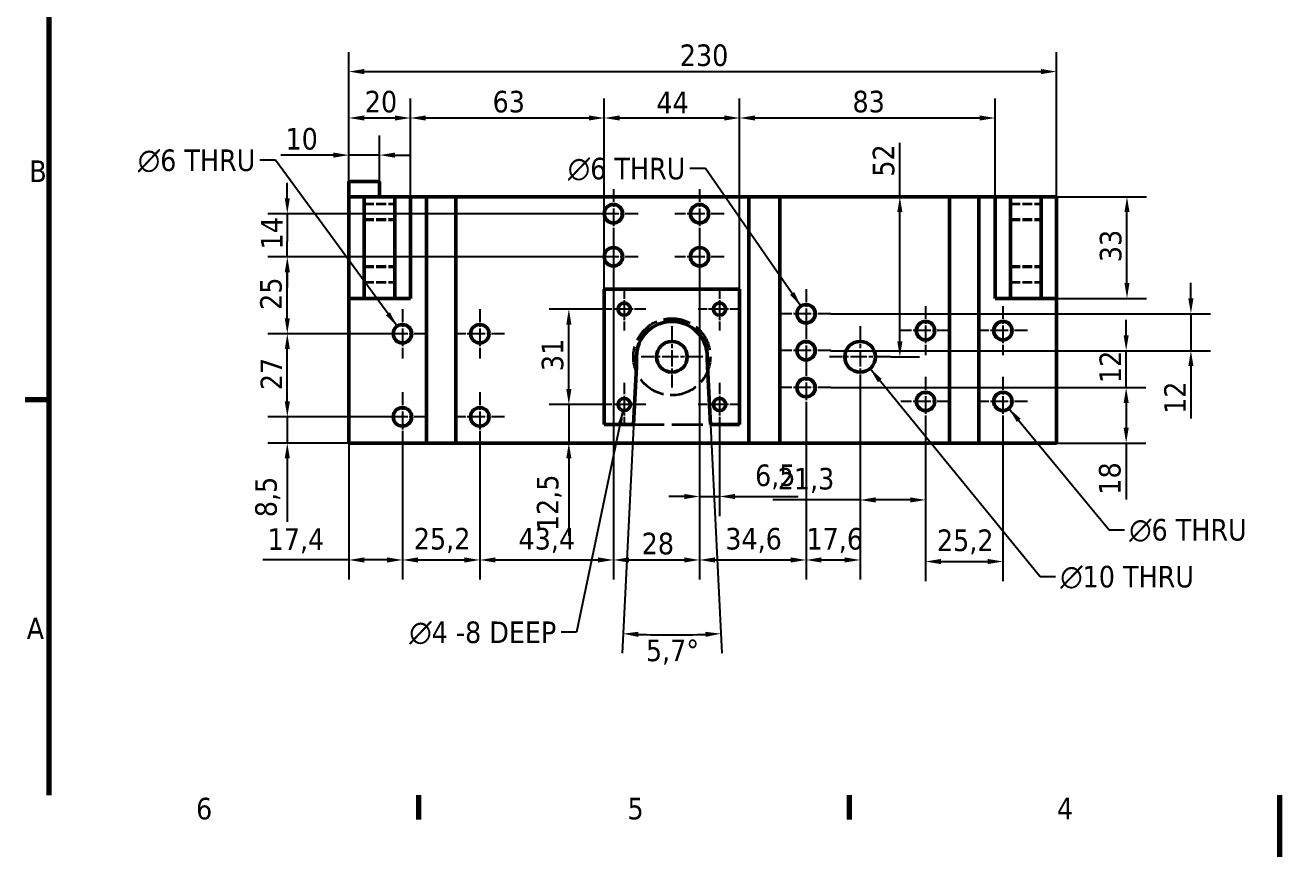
# Model space of a CAD drawing. Header units: millimetres. Extents: x 0 to 840, y 0 to 594.
# Drawn here: x 12.2 to 420, y 0 to 270.2 of the extents above; entities that cross this region are included whole.
import ezdxf

# ---------------------------------------------------------------- set-up
doc = ezdxf.new("R2010")
doc.units = ezdxf.units.MM
doc.header["$LTSCALE"] = 2
doc.linetypes.add('CHAIN', pattern=[0.3543, 0.2362, -0.0295, 0.0591, -0.0295])
doc.linetypes.add('DASHED', pattern=[0.2068, 0.1655, -0.0413])
for name, color, linetype, lineweight in [('Border (ISO)', 7, 'Continuous', 70), ('Center Mark (ISO)', 7, 'Continuous', 25), ('Dimension (ISO)', 7, 'Continuous', 25), ('Hidden (ISO)', 7, 'DASHED', 35), ('Symbol (ISO)', 7, 'Continuous', 25), ('Visible (ISO)', 7, 'Continuous', 50)]:
    doc.layers.add(name, color=color, linetype=linetype, lineweight=lineweight)
doc.styles.add('Note Text (ISO)', font='tahoma.ttf')
doc.dimstyles.new('Default - Method 1b (ISO)', dxfattribs={"dimscale": 2, "dimtxt": 3.5, "dimasz": 2.5, "dimexe": 3.175, "dimexo": 0, "dimgap": 0.762, "dimtad": 1, "dimtoh": 1, "dimrnd": 1e-08, "dimtxsty": 'Note Text (ISO)', "dimcen": 0.09, "dimdle": 10, "dimclrd": 256, "dimclre": 256, "dimclrt": 256, "dimazin": 2, "dimtfac": 1, "dimtmove": 0, "dimatfit": 3, "dimfxl": 0, "dimtolj": 1, "dimlwd": -1, "dimlwe": -1, "dimarcsym": 0})
doc.dimstyles.new('Default - Method 1b (ISO)$7', dxfattribs={"dimscale": 2, "dimtxt": 3.5, "dimasz": 2.5, "dimexe": 3.175, "dimexo": 0, "dimgap": 0.762, "dimtad": 1, "dimtoh": 1, "dimrnd": 1e-08, "dimtxsty": 'Note Text (ISO)', "dimcen": 0.09, "dimdle": 10, "dimclrd": 256, "dimclre": 256, "dimclrt": 256, "dimazin": 2, "dimtfac": 1, "dimtmove": 0, "dimatfit": 3, "dimfxl": 0, "dimtolj": 1, "dimlwd": -1, "dimlwe": -1, "dimarcsym": 0})

# ---------------------------------------------------------------- blocks, each defined once
blk = doc.blocks.new('Borders Default Border')
at = {"layer": 'Border (ISO)'}
for p, q in [((10, 74.25), (6.1, 74.25)), ((70, 10), (70, 6.1)), ((140, 10), (140, 6.1))]:
    blk.add_line(p, q, dxfattribs=at)
at = {"layer": 'Border (ISO)', "flags": 128}
for points in [[(10, 10), (10, 287)], [(210, 0), (210, 10)]]:
    blk.add_lwpolyline(points, dxfattribs=at)
at = {"layer": 'Border (ISO)', "char_height": 3.5, "attachment_point": 7, "style": 'Note Text (ISO)'}
for s, insert in [('B', (6.78, 109.63)), ('A', (6.36, 35.38)), ('6', (33.88, 6.03)), ('5', (103.98, 6.03)), ('4', (173.78, 6.1))]:
    blk.add_mtext(s, dxfattribs=dict(at, insert=insert))
blk = doc.blocks.new('*D6')
at = {"layer": 'Defpoints', "color": 0}
for p in [(137.41, 240.05), (117.41, 214.46), (137.41, 214.46)]:
    blk.add_point(p, dxfattribs=at)
at = {"layer": 'Dimension (ISO)'}
for p, q in [((117.41, 214.46), (117.41, 246.4)), ((137.41, 214.46), (137.41, 246.4)), ((122.41, 240.05), (132.41, 240.05))]:
    blk.add_line(p, q, dxfattribs=at)
for points in [[(122.41, 240.88), (122.41, 239.22), (117.41, 240.05)], [(132.41, 240.88), (132.41, 239.22), (137.41, 240.05)]]:
    blk.add_solid(points, dxfattribs=at)
at = {"layer": 'Dimension (ISO)', "insert": (122.61, 248.87), "char_height": 7, "attachment_point": 1, "style": 'Note Text (ISO)'}
blk.add_mtext('\\A1;20', dxfattribs=at)
blk = doc.blocks.new('*D7')
at = {"layer": 'Defpoints', "color": 0}
for p in [(127.41, 227.99), (117.41, 219.46), (127.41, 219.46)]:
    blk.add_point(p, dxfattribs=at)
at = {"layer": 'Dimension (ISO)'}
for p, q in [((117.41, 219.46), (117.41, 234.34)), ((127.41, 219.46), (127.41, 234.34)), ((112.41, 227.99), (95.3, 227.99)), ((127.41, 227.99), (117.41, 227.99)), ((132.41, 227.99), (137.41, 227.99))]:
    blk.add_line(p, q, dxfattribs=at)
for points in [[(112.41, 228.83), (112.41, 227.16), (117.41, 227.99)], [(132.41, 228.83), (132.41, 227.16), (127.41, 227.99)]]:
    blk.add_solid(points, dxfattribs=at)
at = {"layer": 'Dimension (ISO)', "insert": (96.83, 236.8), "char_height": 7, "attachment_point": 1, "style": 'Note Text (ISO)'}
blk.add_mtext('\\A1;10', dxfattribs=at)
blk = doc.blocks.new('*D8')
at = {"layer": 'Defpoints', "color": 0}
for p in [(200.41, 240.05), (137.41, 214.46), (200.41, 184.46)]:
    blk.add_point(p, dxfattribs=at)
at = {"layer": 'Dimension (ISO)'}
for p, q in [((137.41, 214.46), (137.41, 246.4)), ((200.41, 184.46), (200.41, 246.4)), ((142.41, 240.05), (195.41, 240.05))]:
    blk.add_line(p, q, dxfattribs=at)
for points in [[(142.41, 240.88), (142.41, 239.22), (137.41, 240.05)], [(195.41, 240.88), (195.41, 239.22), (200.41, 240.05)]]:
    blk.add_solid(points, dxfattribs=at)
at = {"layer": 'Dimension (ISO)', "insert": (164.13, 248.87), "char_height": 7, "attachment_point": 1, "style": 'Note Text (ISO)'}
blk.add_mtext('\\A1;63', dxfattribs=at)
blk = doc.blocks.new('*D9')
at = {"layer": 'Defpoints', "color": 0}
for p in [(244.41, 240.05), (200.41, 184.46), (244.41, 184.46)]:
    blk.add_point(p, dxfattribs=at)
at = {"layer": 'Dimension (ISO)'}
for p, q in [((200.41, 184.46), (200.41, 246.4)), ((244.41, 184.46), (244.41, 246.4)), ((205.41, 240.05), (239.41, 240.05))]:
    blk.add_line(p, q, dxfattribs=at)
for points in [[(205.41, 240.88), (205.41, 239.22), (200.41, 240.05)], [(239.41, 240.88), (239.41, 239.22), (244.41, 240.05)]]:
    blk.add_solid(points, dxfattribs=at)
at = {"layer": 'Dimension (ISO)', "insert": (217.37, 248.57), "char_height": 7, "attachment_point": 1, "style": 'Note Text (ISO)'}
blk.add_mtext('\\A1;44', dxfattribs=at)
blk = doc.blocks.new('*D10')
at = {"layer": 'Defpoints', "color": 0}
for p in [(327.41, 240.05), (327.41, 214.46), (244.41, 184.46)]:
    blk.add_point(p, dxfattribs=at)
at = {"layer": 'Dimension (ISO)'}
for p, q in [((244.41, 184.46), (244.41, 246.4)), ((327.41, 214.46), (327.41, 246.4)), ((249.41, 240.05), (322.41, 240.05))]:
    blk.add_line(p, q, dxfattribs=at)
for points in [[(249.41, 240.88), (249.41, 239.22), (244.41, 240.05)], [(322.41, 240.88), (322.41, 239.22), (327.41, 240.05)]]:
    blk.add_solid(points, dxfattribs=at)
at = {"layer": 'Dimension (ISO)', "insert": (281.1, 248.89), "char_height": 7, "attachment_point": 1, "style": 'Note Text (ISO)'}
blk.add_mtext('\\A1;83', dxfattribs=at)
blk = doc.blocks.new('*D11')
at = {"layer": 'Defpoints', "color": 0}
for p in [(347.41, 255.13), (117.41, 181.46), (347.41, 181.46)]:
    blk.add_point(p, dxfattribs=at)
at = {"layer": 'Dimension (ISO)'}
for p, q in [((117.41, 181.46), (117.41, 261.48)), ((347.41, 181.46), (347.41, 261.48)), ((122.41, 255.13), (342.41, 255.13))]:
    blk.add_line(p, q, dxfattribs=at)
for points in [[(122.41, 255.96), (122.41, 254.29), (117.41, 255.13)], [(342.41, 255.96), (342.41, 254.29), (347.41, 255.13)]]:
    blk.add_solid(points, dxfattribs=at)
at = {"layer": 'Dimension (ISO)', "insert": (224.98, 263.94), "char_height": 7, "attachment_point": 1, "style": 'Note Text (ISO)'}
blk.add_mtext('\\A1;230', dxfattribs=at)
blk = doc.blocks.new('*D12')
at = {"layer": 'Defpoints', "color": 0}
for p in [(222.41, 390.46), (210.85, 159.21), (234.91, 140.46), (217.11, 72.15)]:
    blk.add_point(p, dxfattribs=at)
at = {"layer": 'Dimension (ISO)'}
for p, q in [((210.85, 159.21), (206.2, 66.17)), ((234.91, 140.46), (238.63, 66.17))]:
    blk.add_line(p, q, dxfattribs=at)
blk.add_arc((222.41, 390.46), 318.35, 268.0375, 271.9625, dxfattribs=at)
for points in [[(211.47, 71.46), (211.54, 73.13), (206.51, 72.51)], [(233.28, 73.13), (233.35, 71.46), (238.31, 72.51)]]:
    blk.add_solid(points, dxfattribs=at)
at = {"layer": 'Dimension (ISO)', "insert": (213.96, 70.59), "char_height": 7, "attachment_point": 1, "style": 'Note Text (ISO)'}
blk.add_mtext('\\A1;5,7°', dxfattribs=at)
blk = doc.blocks.new('*D14')
at = {"layer": 'Defpoints', "color": 0}
for p in [(134.84, 134.96), (117.41, 134.46), (134.84, 96.46)]:
    blk.add_point(p, dxfattribs=at)
at = {"layer": 'Dimension (ISO)'}
for p, q in [((134.84, 134.96), (134.84, 90.11)), ((117.41, 134.46), (117.41, 90.11)), ((117.41, 96.46), (89.51, 96.46)), ((129.84, 96.46), (122.41, 96.46))]:
    blk.add_line(p, q, dxfattribs=at)
for points in [[(122.41, 97.3), (122.41, 95.63), (117.41, 96.46)], [(129.84, 97.3), (129.84, 95.63), (134.84, 96.46)]]:
    blk.add_solid(points, dxfattribs=at)
at = {"layer": 'Dimension (ISO)', "insert": (91.03, 106.75), "char_height": 7, "attachment_point": 1, "style": 'Note Text (ISO)'}
blk.add_mtext('\\A1;17,4', dxfattribs=at)
blk = doc.blocks.new('*D15')
at = {"layer": 'Defpoints', "color": 0}
for p in [(134.84, 134.96), (159.99, 134.96), (159.99, 96.46)]:
    blk.add_point(p, dxfattribs=at)
at = {"layer": 'Dimension (ISO)'}
for p, q in [((134.84, 134.96), (134.84, 90.11)), ((159.99, 134.96), (159.99, 90.11)), ((139.84, 96.46), (154.99, 96.46))]:
    blk.add_line(p, q, dxfattribs=at)
for points in [[(139.84, 97.3), (139.84, 95.63), (134.84, 96.46)], [(154.99, 97.3), (154.99, 95.63), (159.99, 96.46)]]:
    blk.add_solid(points, dxfattribs=at)
at = {"layer": 'Dimension (ISO)', "insert": (138.54, 106.87), "char_height": 7, "attachment_point": 1, "style": 'Note Text (ISO)'}
blk.add_mtext('\\A1;25,2', dxfattribs=at)
blk = doc.blocks.new('*D16')
at = {"layer": 'Defpoints', "color": 0}
for p in [(203.41, 200.96), (159.99, 134.96), (203.41, 96.46)]:
    blk.add_point(p, dxfattribs=at)
at = {"layer": 'Dimension (ISO)'}
for p, q in [((203.41, 200.96), (203.41, 90.11)), ((159.99, 134.96), (159.99, 90.11)), ((164.99, 96.46), (198.41, 96.46))]:
    blk.add_line(p, q, dxfattribs=at)
for points in [[(164.99, 97.3), (164.99, 95.63), (159.99, 96.46)], [(198.41, 97.3), (198.41, 95.63), (203.41, 96.46)]]:
    blk.add_solid(points, dxfattribs=at)
at = {"layer": 'Dimension (ISO)', "insert": (172.57, 106.87), "char_height": 7, "attachment_point": 1, "style": 'Note Text (ISO)'}
blk.add_mtext('\\A1;43,4', dxfattribs=at)
blk = doc.blocks.new('*D17')
at = {"layer": 'Defpoints', "color": 0}
for p in [(203.41, 200.96), (231.41, 200.96), (231.41, 96.46)]:
    blk.add_point(p, dxfattribs=at)
at = {"layer": 'Dimension (ISO)'}
for p, q in [((203.41, 200.96), (203.41, 90.11)), ((231.41, 200.96), (231.41, 90.11)), ((208.41, 96.46), (226.41, 96.46))]:
    blk.add_line(p, q, dxfattribs=at)
for points in [[(208.41, 97.3), (208.41, 95.63), (203.41, 96.46)], [(226.41, 97.3), (226.41, 95.63), (231.41, 96.46)]]:
    blk.add_solid(points, dxfattribs=at)
at = {"layer": 'Dimension (ISO)', "insert": (212.58, 105.31), "char_height": 7, "attachment_point": 1, "style": 'Note Text (ISO)'}
blk.add_mtext('\\A1;28', dxfattribs=at)
blk = doc.blocks.new('*D18')
at = {"layer": 'Defpoints', "color": 0}
for p in [(231.41, 186.96), (237.91, 139.96), (237.91, 117.09)]:
    blk.add_point(p, dxfattribs=at)
at = {"layer": 'Dimension (ISO)'}
for p, q in [((231.41, 186.96), (231.41, 110.74)), ((237.91, 139.96), (237.91, 110.74)), ((226.41, 117.09), (221.41, 117.09)), ((231.41, 117.09), (237.91, 117.09)), ((242.91, 117.09), (263.48, 117.09))]:
    blk.add_line(p, q, dxfattribs=at)
for points in [[(226.41, 117.92), (226.41, 116.25), (231.41, 117.09)], [(242.91, 117.92), (242.91, 116.25), (237.91, 117.09)]]:
    blk.add_solid(points, dxfattribs=at)
at = {"layer": 'Dimension (ISO)', "insert": (249.43, 127.48), "char_height": 7, "attachment_point": 1, "style": 'Note Text (ISO)'}
blk.add_mtext('\\A1;6,5', dxfattribs=at)
blk = doc.blocks.new('*D19')
at = {"layer": 'Defpoints', "color": 0}
for p in [(231.41, 186.96), (266, 144.46), (266, 96.46)]:
    blk.add_point(p, dxfattribs=at)
at = {"layer": 'Dimension (ISO)'}
for p, q in [((231.41, 186.96), (231.41, 90.11)), ((266, 144.46), (266, 90.11)), ((236.41, 96.46), (261, 96.46))]:
    blk.add_line(p, q, dxfattribs=at)
for points in [[(236.41, 97.3), (236.41, 95.63), (231.41, 96.46)], [(261, 97.3), (261, 95.63), (266, 96.46)]]:
    blk.add_solid(points, dxfattribs=at)
at = {"layer": 'Dimension (ISO)', "insert": (239.75, 106.87), "char_height": 7, "attachment_point": 1, "style": 'Note Text (ISO)'}
blk.add_mtext('\\A1;34,6', dxfattribs=at)
blk = doc.blocks.new('*D20')
at = {"layer": 'Defpoints', "color": 0}
for p in [(283.58, 152.46), (266, 144.46), (283.58, 96.46)]:
    blk.add_point(p, dxfattribs=at)
at = {"layer": 'Dimension (ISO)'}
for p, q in [((283.58, 152.46), (283.58, 90.11)), ((266, 144.46), (266, 90.11)), ((271, 96.46), (278.58, 96.46))]:
    blk.add_line(p, q, dxfattribs=at)
for points in [[(271, 97.3), (271, 95.63), (266, 96.46)], [(278.58, 97.3), (278.58, 95.63), (283.58, 96.46)]]:
    blk.add_solid(points, dxfattribs=at)
at = {"layer": 'Dimension (ISO)', "insert": (266.14, 106.86), "char_height": 7, "attachment_point": 1, "style": 'Note Text (ISO)'}
blk.add_mtext('\\A1;17,6', dxfattribs=at)
blk = doc.blocks.new('*D21')
at = {"layer": 'Defpoints', "color": 0}
for p in [(283.58, 152.46), (304.84, 139.96), (304.84, 115.96)]:
    blk.add_point(p, dxfattribs=at)
at = {"layer": 'Dimension (ISO)'}
for p, q in [((283.58, 152.46), (283.58, 109.61)), ((304.84, 139.96), (304.84, 109.61)), ((283.58, 115.96), (255.26, 115.96)), ((299.84, 115.96), (288.58, 115.96))]:
    blk.add_line(p, q, dxfattribs=at)
for points in [[(288.58, 116.8), (288.58, 115.13), (283.58, 115.96)], [(299.84, 116.8), (299.84, 115.13), (304.84, 115.96)]]:
    blk.add_solid(points, dxfattribs=at)
at = {"layer": 'Dimension (ISO)', "insert": (256.79, 126.37), "char_height": 7, "attachment_point": 1, "style": 'Note Text (ISO)'}
blk.add_mtext('\\A1;21,3', dxfattribs=at)
blk = doc.blocks.new('*D22')
at = {"layer": 'Defpoints', "color": 0}
for p in [(304.84, 139.96), (329.99, 139.96), (329.99, 95.96)]:
    blk.add_point(p, dxfattribs=at)
at = {"layer": 'Dimension (ISO)'}
for p, q in [((304.84, 139.96), (304.84, 89.61)), ((329.99, 139.96), (329.99, 89.61)), ((309.84, 95.96), (324.99, 95.96))]:
    blk.add_line(p, q, dxfattribs=at)
for points in [[(309.84, 96.8), (309.84, 95.13), (304.84, 95.96)], [(324.99, 96.8), (324.99, 95.13), (329.99, 95.96)]]:
    blk.add_solid(points, dxfattribs=at)
at = {"layer": 'Dimension (ISO)', "insert": (308.54, 106.37), "char_height": 7, "attachment_point": 1, "style": 'Note Text (ISO)'}
blk.add_mtext('\\A1;25,2', dxfattribs=at)
blk = doc.blocks.new('*D23')
at = {"layer": 'Defpoints', "color": 0}
for p in [(97.41, 142.96), (126.84, 142.96), (117.41, 134.46)]:
    blk.add_point(p, dxfattribs=at)
at = {"layer": 'Dimension (ISO)'}
for p, q in [((97.41, 147.96), (97.41, 152.96)), ((126.84, 142.96), (91.06, 142.96)), ((97.41, 142.96), (97.41, 134.46)), ((117.41, 134.46), (91.06, 134.46)), ((97.41, 129.46), (97.41, 108.84))]:
    blk.add_line(p, q, dxfattribs=at)
for points in [[(96.58, 147.96), (98.24, 147.96), (97.41, 142.96)], [(96.58, 129.46), (98.24, 129.46), (97.41, 134.46)]]:
    blk.add_solid(points, dxfattribs=at)
at = {"layer": 'Dimension (ISO)', "insert": (86.99, 110.36), "char_height": 7, "attachment_point": 1, "rotation": 90, "style": 'Note Text (ISO)'}
blk.add_mtext('\\A1;8,5', dxfattribs=at)
blk = doc.blocks.new('*D24')
at = {"layer": 'Defpoints', "color": 0}
for p in [(188.91, 146.96), (199.91, 146.96), (142.66, 134.46)]:
    blk.add_point(p, dxfattribs=at)
at = {"layer": 'Dimension (ISO)'}
for p, q in [((188.91, 151.96), (188.91, 156.96)), ((199.91, 146.96), (182.56, 146.96)), ((188.91, 146.96), (188.91, 134.46)), ((142.66, 134.46), (195.26, 134.46)), ((188.91, 129.46), (188.91, 104.3))]:
    blk.add_line(p, q, dxfattribs=at)
for points in [[(188.08, 151.96), (189.75, 151.96), (188.91, 146.96)], [(188.08, 129.46), (189.75, 129.46), (188.91, 134.46)]]:
    blk.add_solid(points, dxfattribs=at)
at = {"layer": 'Dimension (ISO)', "insert": (178.51, 105.82), "char_height": 7, "attachment_point": 1, "rotation": 90, "style": 'Note Text (ISO)'}
blk.add_mtext('\\A1;12,5', dxfattribs=at)
blk = doc.blocks.new('*D25')
at = {"layer": 'Defpoints', "color": 0}
for p in [(188.91, 177.96), (199.91, 177.96), (199.91, 146.96)]:
    blk.add_point(p, dxfattribs=at)
at = {"layer": 'Dimension (ISO)'}
for p, q in [((199.91, 177.96), (182.56, 177.96)), ((188.91, 151.96), (188.91, 172.96)), ((199.91, 146.96), (182.56, 146.96))]:
    blk.add_line(p, q, dxfattribs=at)
for points in [[(188.08, 172.96), (189.75, 172.96), (188.91, 177.96)], [(188.08, 151.96), (189.75, 151.96), (188.91, 146.96)]]:
    blk.add_solid(points, dxfattribs=at)
at = {"layer": 'Dimension (ISO)', "insert": (180.1, 157.82), "char_height": 7, "attachment_point": 1, "rotation": 90, "style": 'Note Text (ISO)'}
blk.add_mtext('\\A1;31', dxfattribs=at)
blk = doc.blocks.new('*D26')
at = {"layer": 'Defpoints', "color": 0}
for p in [(97.41, 169.96), (134.84, 169.96), (134.84, 142.96)]:
    blk.add_point(p, dxfattribs=at)
at = {"layer": 'Dimension (ISO)'}
for p, q in [((134.84, 169.96), (91.06, 169.96)), ((97.41, 147.96), (97.41, 164.96)), ((134.84, 142.96), (91.06, 142.96))]:
    blk.add_line(p, q, dxfattribs=at)
for points in [[(96.58, 164.96), (98.24, 164.96), (97.41, 169.96)], [(96.58, 147.96), (98.24, 147.96), (97.41, 142.96)]]:
    blk.add_solid(points, dxfattribs=at)
at = {"layer": 'Dimension (ISO)', "insert": (88.74, 151.64), "char_height": 7, "attachment_point": 1, "rotation": 90, "style": 'Note Text (ISO)'}
blk.add_mtext('\\A1;27', dxfattribs=at)
blk = doc.blocks.new('*D27')
at = {"layer": 'Defpoints', "color": 0}
for p in [(97.41, 194.96), (203.41, 194.96), (126.84, 169.96)]:
    blk.add_point(p, dxfattribs=at)
at = {"layer": 'Dimension (ISO)'}
for p, q in [((203.41, 194.96), (91.06, 194.96)), ((97.41, 174.96), (97.41, 189.96)), ((126.84, 169.96), (91.06, 169.96))]:
    blk.add_line(p, q, dxfattribs=at)
for points in [[(96.58, 189.96), (98.24, 189.96), (97.41, 194.96)], [(96.58, 174.96), (98.24, 174.96), (97.41, 169.96)]]:
    blk.add_solid(points, dxfattribs=at)
at = {"layer": 'Dimension (ISO)', "insert": (88.59, 177.71), "char_height": 7, "attachment_point": 1, "rotation": 90, "style": 'Note Text (ISO)'}
blk.add_mtext('\\A1;25', dxfattribs=at)
blk = doc.blocks.new('*D28')
at = {"layer": 'Defpoints', "color": 0}
for p in [(203.41, 208.96), (97.41, 194.96), (203.41, 194.96)]:
    blk.add_point(p, dxfattribs=at)
at = {"layer": 'Dimension (ISO)'}
for p, q in [((97.41, 213.96), (97.41, 218.96)), ((203.41, 208.96), (91.06, 208.96)), ((97.41, 208.96), (97.41, 203.96)), ((97.41, 203.96), (97.41, 199.96)), ((97.41, 194.96), (97.41, 199.96)), ((203.41, 194.96), (91.06, 194.96)), ((97.41, 189.96), (97.41, 184.96))]:
    blk.add_line(p, q, dxfattribs=at)
for points in [[(96.58, 213.96), (98.24, 213.96), (97.41, 208.96)], [(96.58, 189.96), (98.24, 189.96), (97.41, 194.96)]]:
    blk.add_solid(points, dxfattribs=at)
at = {"layer": 'Dimension (ISO)', "insert": (88.86, 197.36), "char_height": 7, "attachment_point": 1, "rotation": 90, "style": 'Note Text (ISO)'}
blk.add_mtext('\\A1;14', dxfattribs=at)
blk = doc.blocks.new('*D29')
at = {"layer": 'Defpoints', "color": 0}
for p in [(274, 152.46), (370.04, 152.46), (312.66, 134.46)]:
    blk.add_point(p, dxfattribs=at)
at = {"layer": 'Dimension (ISO)'}
for p, q in [((274, 152.46), (376.39, 152.46)), ((370.04, 147.46), (370.04, 139.46)), ((312.66, 134.46), (376.39, 134.46)), ((370.04, 134.46), (370.04, 116.16))]:
    blk.add_line(p, q, dxfattribs=at)
for points in [[(369.21, 147.46), (370.87, 147.46), (370.04, 152.46)], [(369.21, 139.46), (370.87, 139.46), (370.04, 134.46)]]:
    blk.add_solid(points, dxfattribs=at)
at = {"layer": 'Dimension (ISO)', "insert": (361.2, 117.68), "char_height": 7, "attachment_point": 1, "rotation": 90, "style": 'Note Text (ISO)'}
blk.add_mtext('\\A1;18', dxfattribs=at)
blk = doc.blocks.new('*D30')
at = {"layer": 'Defpoints', "color": 0}
for p in [(274, 164.46), (370.04, 164.46), (274, 152.46)]:
    blk.add_point(p, dxfattribs=at)
at = {"layer": 'Dimension (ISO)'}
for p, q in [((370.04, 169.46), (370.04, 174.46)), ((274, 164.46), (376.39, 164.46)), ((370.04, 152.46), (370.04, 164.46)), ((274, 152.46), (376.39, 152.46)), ((370.04, 147.46), (370.04, 142.46))]:
    blk.add_line(p, q, dxfattribs=at)
for points in [[(369.21, 169.46), (370.87, 169.46), (370.04, 164.46)], [(369.21, 147.46), (370.87, 147.46), (370.04, 152.46)]]:
    blk.add_solid(points, dxfattribs=at)
at = {"layer": 'Dimension (ISO)', "insert": (361.37, 153.95), "char_height": 7, "attachment_point": 1, "rotation": 90, "style": 'Note Text (ISO)'}
blk.add_mtext('\\A1;12', dxfattribs=at)
blk = doc.blocks.new('*D31')
at = {"layer": 'Defpoints', "color": 0}
for p in [(274, 176.46), (391.07, 176.46), (274, 164.46)]:
    blk.add_point(p, dxfattribs=at)
at = {"layer": 'Dimension (ISO)'}
for p, q in [((391.07, 181.46), (391.07, 186.46)), ((274, 176.46), (397.42, 176.46)), ((391.07, 176.46), (391.07, 164.46)), ((274, 164.46), (397.42, 164.46)), ((391.07, 159.46), (391.07, 142.39))]:
    blk.add_line(p, q, dxfattribs=at)
for points in [[(390.23, 181.46), (391.9, 181.46), (391.07, 176.46)], [(390.23, 159.46), (391.9, 159.46), (391.07, 164.46)]]:
    blk.add_solid(points, dxfattribs=at)
at = {"layer": 'Dimension (ISO)', "insert": (382.4, 143.91), "char_height": 7, "attachment_point": 1, "rotation": 90, "style": 'Note Text (ISO)'}
blk.add_mtext('\\A1;12', dxfattribs=at)
blk = doc.blocks.new('*D32')
at = {"layer": 'Defpoints', "color": 0}
for p in [(293.46, 214.46), (296.49, 214.46), (293.58, 162.46)]:
    blk.add_point(p, dxfattribs=at)
at = {"layer": 'Dimension (ISO)'}
for p, q in [((296.49, 214.46), (296.49, 232.02)), ((296.49, 167.46), (296.49, 209.46)), ((293.58, 162.46), (302.84, 162.46))]:
    blk.add_line(p, q, dxfattribs=at)
for points in [[(295.65, 209.46), (297.32, 209.46), (296.49, 214.46)], [(295.65, 167.46), (297.32, 167.46), (296.49, 162.46)]]:
    blk.add_solid(points, dxfattribs=at)
at = {"layer": 'Dimension (ISO)', "insert": (287.67, 220.99), "char_height": 7, "attachment_point": 1, "rotation": 90, "style": 'Note Text (ISO)'}
blk.add_mtext('\\A1;52', dxfattribs=at)
blk = doc.blocks.new('*D33')
at = {"layer": 'Defpoints', "color": 0}
for p in [(342.41, 214.46), (370.3, 214.46), (342.41, 181.46)]:
    blk.add_point(p, dxfattribs=at)
at = {"layer": 'Dimension (ISO)'}
for p, q in [((342.41, 214.46), (376.65, 214.46)), ((370.3, 186.46), (370.3, 209.46)), ((342.41, 181.46), (376.65, 181.46))]:
    blk.add_line(p, q, dxfattribs=at)
for points in [[(369.47, 209.46), (371.13, 209.46), (370.3, 214.46)], [(369.47, 186.46), (371.13, 186.46), (370.3, 181.46)]]:
    blk.add_solid(points, dxfattribs=at)
at = {"layer": 'Dimension (ISO)', "insert": (361.48, 193.21), "char_height": 7, "attachment_point": 1, "rotation": 90, "style": 'Note Text (ISO)'}
blk.add_mtext('\\A1;33', dxfattribs=at)

msp = doc.modelspace()

# ---------------------------------------------------------------- linework, layer by layer
at = {"layer": 'Center Mark (ISO)', "linetype": 'CHAIN', "ltscale": 8.88956}
for p, q in [((203.4103, 216.9617), (203.4103, 200.9617)), ((231.4103, 216.9617), (231.4103, 200.9617)), ((211.4103, 208.9617), (195.4103, 208.9617)), ((239.4103, 208.9617), (223.4103, 208.9617)), ((203.4103, 202.9617), (203.4103, 186.9617)), ((231.4103, 202.9617), (231.4103, 186.9617)), ((211.4103, 194.9617), (195.4103, 194.9617)), ((239.4103, 194.9617), (223.4103, 194.9617)), ((266.0033, 184.4617), (266.0033, 168.4617)), ((134.8353, 177.9617), (134.8353, 161.9617)), ((159.9853, 177.9617), (159.9853, 161.9617)), ((274.0033, 176.4617), (258.0033, 176.4617)), ((304.8353, 178.9617), (304.8353, 162.9617)), ((329.9853, 178.9617), (329.9853, 162.9617)), ((266.0033, 172.4617), (266.0033, 156.4617)), ((142.8353, 169.9617), (126.8353, 169.9617)), ((167.9853, 169.9617), (151.9853, 169.9617)), ((312.8353, 170.9617), (296.8353, 170.9617)), ((337.9853, 170.9617), (321.9853, 170.9617)), ((274.0033, 164.4617), (258.0033, 164.4617)), ((266.0033, 160.4617), (266.0033, 144.4617)), ((304.8353, 155.9617), (304.8353, 139.9617)), ((329.9853, 155.9617), (329.9853, 139.9617)), ((134.8353, 150.9617), (134.8353, 134.9617)), ((159.9853, 150.9617), (159.9853, 134.9617)), ((274.0033, 152.4617), (258.0033, 152.4617)), ((312.8353, 147.9617), (296.8353, 147.9617)), ((337.9853, 147.9617), (321.9853, 147.9617)), ((142.8353, 142.9617), (126.8353, 142.9617)), ((167.9853, 142.9617), (151.9853, 142.9617))]:
    msp.add_line(p, q, dxfattribs=at)
at = {"layer": 'Center Mark (ISO)', "linetype": 'CHAIN', "ltscale": 7.778352}
for p, q in [((206.9103, 184.9617), (206.9103, 170.9617)), ((237.9103, 184.9617), (237.9103, 170.9617)), ((213.9103, 177.9617), (199.9103, 177.9617)), ((244.9103, 177.9617), (230.9103, 177.9617)), ((206.9103, 153.9617), (206.9103, 139.9617)), ((237.9103, 153.9617), (237.9103, 139.9617)), ((213.9103, 146.9617), (199.9103, 146.9617)), ((244.9103, 146.9617), (230.9103, 146.9617))]:
    msp.add_line(p, q, dxfattribs=at)
at = {"layer": 'Center Mark (ISO)', "linetype": 'CHAIN', "ltscale": 11.111974}
for p, q in [((222.4103, 172.4617), (222.4103, 152.4617)), ((283.5849, 172.4617), (283.5849, 152.4617)), ((232.4103, 162.4617), (212.4103, 162.4617)), ((293.5849, 162.4617), (273.5849, 162.4617))]:
    msp.add_line(p, q, dxfattribs=at)
at = {"layer": 'Hidden (ISO)', "ltscale": 9.518778}
for p, q in [((122.4103, 212.2148), (132.4103, 212.2148)), ((332.4103, 212.2148), (342.4103, 212.2148)), ((122.4103, 207.2148), (132.4103, 207.2148)), ((122.4103, 206.9617), (132.4103, 206.9617)), ((332.4103, 207.2148), (342.4103, 207.2148)), ((332.4103, 206.9617), (342.4103, 206.9617)), ((122.4103, 191.9617), (132.4103, 191.9617)), ((122.4103, 191.7087), (132.4103, 191.7087)), ((332.4103, 191.9617), (342.4103, 191.9617)), ((332.4103, 191.7087), (342.4103, 191.7087)), ((122.4103, 186.7087), (132.4103, 186.7087)), ((332.4103, 186.7087), (342.4103, 186.7087))]:
    msp.add_line(p, q, dxfattribs=at)
at = {"layer": 'Hidden (ISO)', "ltscale": 24.17795}
for p, q in [((247.2603, 134.4617), (247.2603, 214.4617)), ((257.5603, 134.4617), (257.5603, 214.4617))]:
    msp.add_line(p, q, dxfattribs=at)
at = {"layer": 'Hidden (ISO)', "ltscale": 30.222437}
msp.add_line((209.9103, 140.4617), (234.9103, 140.4617), dxfattribs=at)
at = {"layer": 'Hidden (ISO)', "ltscale": 27.127596}
msp.add_circle((222.4103, 162.4617), 12.5, dxfattribs=at)
at = {"layer": 'Visible (ISO)'}
for p, q in [((117.4103, 214.4617), (117.4103, 219.4617)), ((117.4103, 219.4617), (127.4103, 219.4617)), ((127.4103, 219.4617), (127.4103, 214.4617)), ((122.4103, 214.4617), (117.4103, 214.4617)), ((117.4103, 214.4617), (117.4103, 181.4617)), ((122.4103, 181.4617), (122.4103, 214.4617)), ((122.4103, 214.4617), (132.4103, 214.4617)), ((137.4103, 214.4617), (132.4103, 214.4617)), ((132.4103, 214.4617), (132.4103, 181.4617)), ((137.4103, 181.4617), (137.4103, 214.4617)), ((142.6645, 214.4617), (137.4103, 214.4617)), ((142.6645, 134.4617), (142.6645, 214.4617)), ((142.6645, 214.4617), (152.1561, 214.4617)), ((247.3583, 214.4617), (152.1561, 214.4617)), ((152.1561, 214.4617), (152.1561, 134.4617)), ((247.3583, 214.4617), (257.4623, 214.4617)), ((247.3583, 134.4617), (247.3583, 214.4617)), ((312.6645, 214.4617), (257.4623, 214.4617)), ((257.4623, 214.4617), (257.4623, 134.4617)), ((312.6645, 134.4617), (312.6645, 214.4617)), ((312.6645, 214.4617), (322.1561, 214.4617)), ((327.4103, 214.4617), (322.1561, 214.4617)), ((322.1561, 214.4617), (322.1561, 134.4617)), ((332.4103, 214.4617), (327.4103, 214.4617)), ((327.4103, 214.4617), (327.4103, 181.4617)), ((332.4103, 214.4617), (332.4103, 181.4617)), ((342.4103, 214.4617), (332.4103, 214.4617)), ((347.4103, 214.4617), (342.4103, 214.4617)), ((342.4103, 181.4617), (342.4103, 214.4617)), ((347.4103, 181.4617), (347.4103, 214.4617)), ((244.4103, 184.4617), (200.4103, 184.4617)), ((200.4103, 184.4617), (200.4103, 140.4617)), ((244.4103, 140.4617), (244.4103, 184.4617)), ((117.4103, 181.4617), (122.4103, 181.4617)), ((117.4103, 181.4617), (117.4103, 134.4617)), ((132.4103, 181.4617), (122.4103, 181.4617)), ((132.4103, 181.4617), (137.4103, 181.4617)), ((327.4103, 181.4617), (332.4103, 181.4617)), ((332.4103, 181.4617), (342.4103, 181.4617)), ((342.4103, 181.4617), (347.4103, 181.4617)), ((347.4103, 134.4617), (347.4103, 181.4617)), ((210.8479, 159.2141), (209.9103, 140.4617)), ((210.9103, 161.711), (210.9103, 162.4617)), ((233.9103, 162.4617), (233.9103, 161.711)), ((234.9103, 140.4617), (233.9727, 159.2141)), ((200.4103, 140.4617), (209.9103, 140.4617)), ((234.9103, 140.4617), (244.4103, 140.4617)), ((117.4103, 134.4617), (142.6645, 134.4617)), ((152.1561, 134.4617), (142.6645, 134.4617)), ((152.1561, 134.4617), (247.3583, 134.4617)), ((257.4623, 134.4617), (247.3583, 134.4617)), ((257.4623, 134.4617), (312.6645, 134.4617)), ((322.1561, 134.4617), (312.6645, 134.4617)), ((322.1561, 134.4617), (347.4103, 134.4617))]:
    msp.add_line(p, q, dxfattribs=at)
for centre, radius in [((203.4103, 208.9617), 3), ((231.4103, 208.9617), 3), ((203.4103, 194.9617), 3), ((231.4103, 194.9617), 3), ((206.9103, 177.9617), 2), ((237.9103, 177.9617), 2), ((266.0033, 176.4617), 3), ((134.8353, 169.9617), 3), ((159.9853, 169.9617), 3), ((304.8353, 170.9617), 3), ((329.9853, 170.9617), 3), ((222.4103, 162.4617), 5), ((266.0033, 164.4617), 3), ((283.5849, 162.4617), 5), ((266.0033, 152.4617), 3), ((304.8353, 147.9617), 3), ((329.9853, 147.9617), 3), ((206.9103, 146.9617), 2), ((237.9103, 146.9617), 2), ((134.8353, 142.9617), 3), ((159.9853, 142.9617), 3)]:
    msp.add_circle(centre, radius, dxfattribs=at)
for centre, radius, start, end in [((222.4103, 162.4617), 11.5, 0, 180), ((160.9103, 161.711), 50, 357.137595, 0), ((283.9103, 161.711), 50, 180, 182.862405)]:
    msp.add_arc(centre, radius, start, end, dxfattribs=at)

# ---------------------------------------------------------------- block references
at = {"xscale": 2, "yscale": 2, "zscale": 2}
msp.add_blockref('Borders Default Border', (0, 0), dxfattribs=at)

# ---------------------------------------------------------------- texts
at = {"layer": 'Symbol (ISO)', "char_height": 7, "line_spacing_factor": 0.6125, "style": 'Note Text (ISO)'}
for s, insert, width, attachment_point in [('\\fAIGDT|b0|i0;\\H7.0000;n\\fTahoma|b0|i0;\\H7.0000;6 THRU', (87.0159, 229.829), 40.918286, 3), ('\\fAIGDT|b0|i0;\\H7.0000;n\\fTahoma|b0|i0;\\H7.0000;6 THRU', (226.7519, 227.1249), 40.918286, 3), ('\\fAIGDT|b0|i0;\\H7.0000;n\\fTahoma|b0|i0;\\H7.0000;6 THRU', (371.0304, 109.7748), 40.918286, 1), ('\\fAIGDT|b0|i0;\\H7.0000;n\\fTahoma|b0|i0;\\H7.0000;10 THRU', (348.6316, 94.5523), 46.22365, 1), ('\\fAIGDT|b0|i0;\\H7.0000;n\\fTahoma|b0|i0;\\H7.0000;4 -8 DEEP', (184.8438, 76.4765), 51.001914, 3)]:
    msp.add_mtext(s, dxfattribs=dict(at, insert=insert, width=width, attachment_point=attachment_point))

# ---------------------------------------------------------------- dimensions: what is measured, and where the dimension line sits
at = {"layer": 'Dimension (ISO)'}
dim = msp.add_angular_dim_3p(base=(217.1091, 72.1545), center=(222.4103, 390.4617), p1=(210.8479, 159.2141), p2=(234.9103, 140.4617), dimstyle='Default - Method 1b (ISO)', override={"dimgap": 0.762, "dimtad": 2, "dimtih": 1, "dimadec": 1, "dimtol": 0, "dimlim": 0, "dimtp": 0, "dimtm": 0, "dimtdec": 2}, dxfattribs=at)
dim.commit()
dim.dimension.update_dxf_attribs({"geometry": '*D12', "text_midpoint": (222.4103, 72.1104), "dimtype": 165})
for base, p1, p2, angle, override, picture, middle in [((347.4103, 255.1251), (117.4103, 181.4617), (347.4103, 181.4617), 180, {"dimgap": 0.762, "dimtoh": 0, "dimdec": 2, "dimtol": 0, "dimlim": 0, "dimtp": 0, "dimtm": 0, "dimtdec": 2, "dimtofl": 0, "dimatfit": 1}, '*D11', (232.4103, 255.1251)), ((137.4103, 240.0505), (117.4103, 214.4617), (137.4103, 214.4617), 180, {"dimgap": 0.762, "dimtoh": 0, "dimdec": 2, "dimtol": 0, "dimlim": 0, "dimtp": 0, "dimtm": 0, "dimtdec": 2, "dimtofl": 0, "dimatfit": 1}, '*D6', (127.4103, 240.0505)), ((244.4103, 240.0505), (200.4103, 184.4617), (244.4103, 184.4617), 180, {"dimgap": 0.762, "dimtoh": 0, "dimdec": 2, "dimtol": 0, "dimlim": 0, "dimtp": 0, "dimtm": 0, "dimtdec": 2, "dimtofl": 0, "dimatfit": 1}, '*D9', (222.4103, 240.0505)), ((127.4103, 227.9921), (117.4103, 219.4617), (127.4103, 219.4617), 180, {"dimgap": 0.762, "dimtoh": 0, "dimdec": 2, "dimtol": 0, "dimlim": 0, "dimtp": 0, "dimtm": 0, "dimtdec": 2, "dimtofl": 1, "dimatfit": 1}, '*D7', (101.3567, 227.9921)), ((296.4857, 214.4617), (293.5849, 162.4617), (293.4563, 214.4617), 90, {"dimgap": 0.762, "dimtoh": 0, "dimdec": 2, "dimse2": 1, "dimtol": 0, "dimlim": 0, "dimtp": 0, "dimtm": 0, "dimtdec": 2, "dimtofl": 0, "dimatfit": 2}, '*D32', (296.4857, 225.7396)), ((97.4103, 194.9617), (203.4103, 208.9617), (203.4103, 194.9617), 90, {"dimgap": 0.762, "dimtoh": 0, "dimdec": 2, "dimtol": 0, "dimlim": 0, "dimtp": 0, "dimtm": 0, "dimtdec": 2, "dimtofl": 0}, '*D28', (97.4103, 201.9617)), ((370.2999, 214.4617), (342.4103, 181.4617), (342.4103, 214.4617), 90, {"dimgap": 0.762, "dimtoh": 0, "dimdec": 2, "dimtol": 0, "dimlim": 0, "dimtp": 0, "dimtm": 0, "dimtdec": 2, "dimtofl": 0, "dimatfit": 1}, '*D33', (370.2999, 197.9617)), ((203.4103, 96.4617), (159.9853, 134.9617), (203.4103, 200.9617), 180, {"dimgap": 0.762, "dimtoh": 0, "dimdec": 1, "dimtol": 0, "dimlim": 0, "dimtp": 0, "dimtm": 0, "dimtdec": 2, "dimtofl": 0, "dimatfit": 1}, '*D16', (181.6978, 96.4617)), ((231.4103, 96.4617), (203.4103, 200.9617), (231.4103, 200.9617), 180, {"dimgap": 0.762, "dimtoh": 0, "dimdec": 2, "dimtol": 0, "dimlim": 0, "dimtp": 0, "dimtm": 0, "dimtdec": 2, "dimtofl": 0, "dimatfit": 1}, '*D17', (217.4103, 96.4617)), ((97.4103, 194.9617), (126.8353, 169.9617), (203.4103, 194.9617), 90, {"dimgap": 0.762, "dimtoh": 0, "dimdec": 2, "dimtol": 0, "dimlim": 0, "dimtp": 0, "dimtm": 0, "dimtdec": 2, "dimtofl": 0, "dimatfit": 1}, '*D27', (97.4103, 182.4617)), ((237.9103, 117.0874), (231.4103, 186.9617), (237.9103, 139.9617), 180, {"dimgap": 0.762, "dimtoh": 0, "dimdec": 2, "dimtol": 0, "dimlim": 0, "dimtp": 0, "dimtm": 0, "dimtdec": 2, "dimtofl": 1, "dimatfit": 1}, '*D18', (255.6962, 117.0874)), ((266.0033, 96.4617), (231.4103, 186.9617), (266.0033, 144.4617), 180, {"dimgap": 0.762, "dimtoh": 0, "dimdec": 1, "dimtol": 0, "dimlim": 0, "dimtp": 0, "dimtm": 0, "dimtdec": 2, "dimtofl": 0, "dimatfit": 1}, '*D19', (248.7068, 96.4617)), ((391.0654, 176.4617), (274.0033, 164.4617), (274.0033, 176.4617), 90, {"dimgap": 0.762, "dimtoh": 0, "dimdec": 2, "dimtol": 0, "dimlim": 0, "dimtp": 0, "dimtm": 0, "dimtdec": 2, "dimtofl": 1, "dimatfit": 1}, '*D31', (391.0654, 148.4247)), ((188.9149, 177.9617), (199.9103, 146.9617), (199.9103, 177.9617), 90, {"dimgap": 0.762, "dimtoh": 0, "dimdec": 2, "dimtol": 0, "dimlim": 0, "dimtp": 0, "dimtm": 0, "dimtdec": 2, "dimtofl": 0, "dimatfit": 1}, '*D25', (188.9149, 162.4617)), ((370.0389, 164.4617), (274.0033, 152.4617), (274.0033, 164.4617), 90, {"dimgap": 0.762, "dimtoh": 0, "dimdec": 2, "dimtol": 0, "dimlim": 0, "dimtp": 0, "dimtm": 0, "dimtdec": 2, "dimtofl": 1, "dimatfit": 1}, '*D30', (370.0389, 158.4617)), ((97.4103, 169.9617), (134.8353, 142.9617), (134.8353, 169.9617), 90, {"dimgap": 0.762, "dimtoh": 0, "dimdec": 2, "dimtol": 0, "dimlim": 0, "dimtp": 0, "dimtm": 0, "dimtdec": 2, "dimtofl": 0, "dimatfit": 1}, '*D26', (97.4103, 156.4617)), ((188.9149, 146.9617), (142.6645, 134.4617), (199.9103, 146.9617), 270, {"dimgap": 0.762, "dimtoh": 0, "dimdec": 2, "dimtol": 0, "dimlim": 0, "dimtp": 0, "dimtm": 0, "dimtdec": 2, "dimtofl": 1, "dimatfit": 1}, '*D24', (188.9149, 114.3793)), ((97.4103, 142.9617), (117.4103, 134.4617), (126.8353, 142.9617), 270, {"dimgap": 0.762, "dimtoh": 0, "dimdec": 2, "dimtol": 0, "dimlim": 0, "dimtp": 0, "dimtm": 0, "dimtdec": 2, "dimtofl": 1, "dimatfit": 1}, '*D23', (97.4103, 116.65)), ((304.8353, 115.9617), (283.5849, 152.4617), (304.8353, 139.9617), 180, {"dimgap": 0.762, "dimtoh": 0, "dimdec": 1, "dimtol": 0, "dimlim": 0, "dimtp": 0, "dimtm": 0, "dimtdec": 2, "dimtofl": 0, "dimatfit": 2}, '*D21', (265.5995, 115.9617)), ((283.5849, 96.4617), (266.0033, 144.4617), (283.5849, 152.4617), 180, {"dimgap": 0.762, "dimtoh": 0, "dimdec": 1, "dimtol": 0, "dimlim": 0, "dimtp": 0, "dimtm": 0, "dimtdec": 2, "dimtofl": 0, "dimatfit": 1}, '*D20', (274.7941, 96.4617)), ((370.0389, 152.4617), (312.6645, 134.4617), (274.0033, 152.4617), 270, {"dimgap": 0.762, "dimtoh": 0, "dimdec": 2, "dimtol": 0, "dimlim": 0, "dimtp": 0, "dimtm": 0, "dimtdec": 2, "dimtofl": 0, "dimatfit": 2}, '*D29', (370.0389, 122.2338)), ((329.9852721441, 95.9617485688), (304.8352721441, 139.9617485688), (329.9852721441, 139.9617485688), 180, {"dimgap": 0.762, "dimtoh": 0, "dimdec": 1, "dimtol": 0, "dimlim": 0, "dimtp": 0, "dimtm": 0, "dimtdec": 2, "dimtofl": 0, "dimatfit": 1}, '*D22', (317.4102721441, 95.9617485688)), ((134.8353, 96.4617), (117.4103, 134.4617), (134.8353, 134.9617), 180, {"dimgap": 0.762, "dimtoh": 0, "dimdec": 1, "dimtol": 0, "dimlim": 0, "dimtp": 0, "dimtm": 0, "dimtdec": 2, "dimtofl": 0, "dimatfit": 2}, '*D14', (99.7211, 96.4617)), ((159.985272144, 96.4617485688), (134.835272144, 134.9617485689), (159.985272144, 134.9617485689), 180, {"dimgap": 0.762, "dimtoh": 0, "dimdec": 1, "dimtol": 0, "dimlim": 0, "dimtp": 0, "dimtm": 0, "dimtdec": 2, "dimtofl": 0, "dimatfit": 1}, '*D15', (147.410272144, 96.4617485688))]:
    dim = msp.add_linear_dim(base=base, p1=p1, p2=p2, angle=angle, dimstyle='Default - Method 1b (ISO)', override=override, dxfattribs=at)
    dim.commit()
    dim.dimension.update_dxf_attribs({"geometry": picture, "text_midpoint": middle, "dimtype": 160})
for base, p1, p2, picture, middle in [((200.4103, 240.0505), (137.4103, 214.4617), (200.4103, 184.4617), '*D8', (168.9103, 240.0505)), ((327.4103, 240.0505), (244.4103, 184.4617), (327.4103, 214.4617), '*D10', (285.9103, 240.0505))]:
    dim = msp.add_linear_dim(base=base, p1=p1, p2=p2, dimstyle='Default - Method 1b (ISO)', override={"dimgap": 0.762, "dimtoh": 0, "dimdec": 2, "dimtol": 0, "dimlim": 0, "dimtp": 0, "dimtm": 0, "dimtdec": 2, "dimtofl": 0, "dimatfit": 1}, dxfattribs=at)
    dim.commit()
    dim.dimension.update_dxf_attribs({"geometry": picture, "text_midpoint": middle, "dimtype": 160})

# ---------------------------------------------------------------- leaders
at = {"layer": 'Symbol (ISO)', "annotation_type": 0, "has_hookline": 1}
for points, hookline_direction, text_width in [([(133.0925, 172.4036), (93.5399, 226.329), (88.5399, 226.329)], 1, 39.6135), ([(264.3289, 178.951), (233.2759, 223.6249), (228.2759, 223.6249)], 1, 39.6135), ([(286.7942, 158.6276), (342.1076, 91.0523), (347.1076, 91.0523)], 0, 44.8694), ([(206.491, 145.0062), (191.3678, 72.9765), (186.3678, 72.9765)], 1, 50.05), ([(331.9399, 145.6859), (364.5064, 106.2748), (369.5064, 106.2748)], 0, 39.6135)]:
    msp.add_leader(points, dimstyle='Default - Method 1b (ISO)$7', override={"dimtad": 0}, dxfattribs=dict(at, hookline_direction=hookline_direction, text_width=text_width))

doc.saveas('drawing.dxf')
